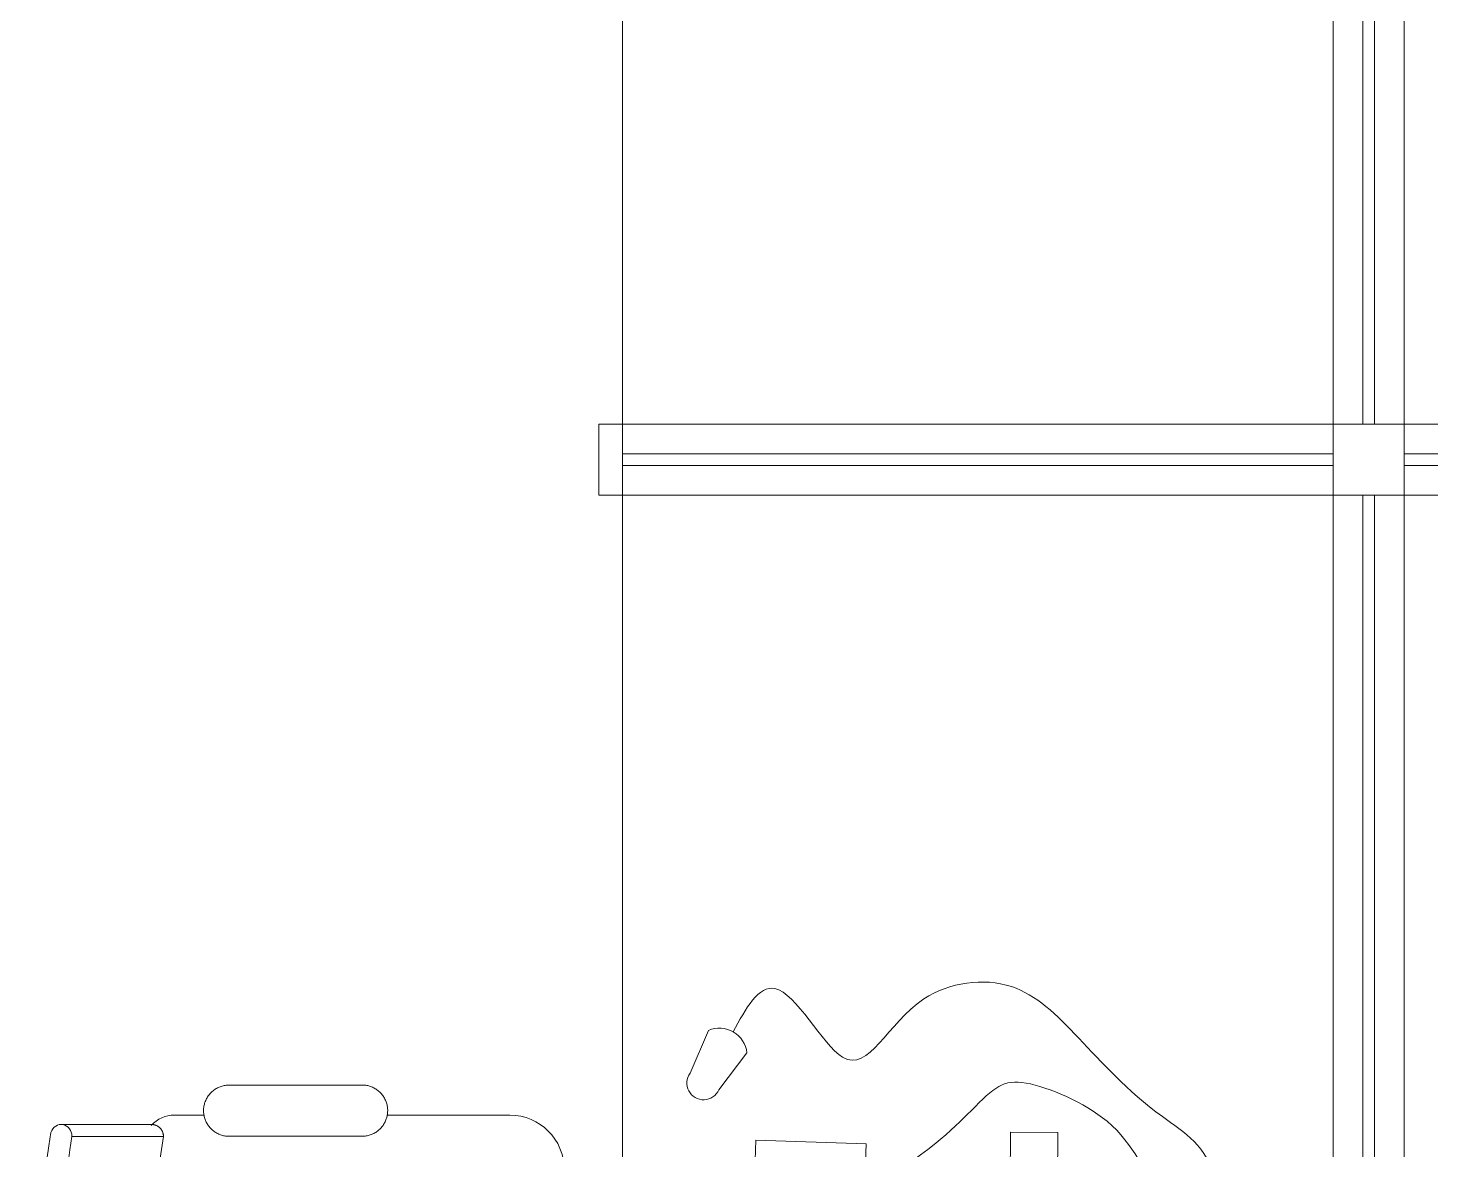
# Model space of a CAD drawing. Header units: inches. Extents: x 1 to 4284, y -575 to 745.
# Drawn here: x 2072.9 to 2132.2, y 570.4 to 617.8 of the extents above; entities that cross this region are included whole.
import ezdxf

# ---------------------------------------------------------------- set-up
doc = ezdxf.new("R2010")
doc.units = ezdxf.units.IN
doc.header["$MEASUREMENT"] = 0
doc.layers.add('I-FURN-PNLS', color=30, linetype='Continuous', lineweight=9)

# ---------------------------------------------------------------- blocks, each defined once
blk = doc.blocks.new('Benching - 6_-0_ bench-V1-New Construction - Tel_Data_Elec Plan')
at = {"layer": 'I-FURN-PNLS'}
for p, q in [((-0.25, 1.5), (-1.5, 1.5)), ((-1.5, 1.5), (-1.5, 0.25)), ((1.5, 1.5), (0.25, 1.5)), ((73.5, 1.5), (1.5, 1.5)), ((1.5, 1.5), (1.5, 0.25)), ((1.5, 0.25), (1.5, 1.5)), ((73.5, 0.25), (1.5, 0.25)), ((1.5, 0.25), (1.5, -0.25)), ((-1.5, -0.25), (-1.5, -1.5)), ((1.5, -0.25), (73.5, -0.25)), ((1.5, -0.25), (1.5, -1.5)), ((1.5, -1.5), (1.5, -0.25)), ((-0.25, -1.5), (-1.5, -1.5)), ((-1.5, -1.5), (-1.5, -31.5)), ((-1.5, -1.5), (-0.25, -1.5)), ((0.25, -1.5), (-0.25, -1.5)), ((-0.25, -1.5), (-0.25, -31.5)), ((0.25, -31.5), (0.25, -1.5)), ((1.5, -1.5), (0.25, -1.5)), ((0.25, -1.5), (1.5, -1.5)), ((1.5, -31.5), (1.5, -1.5)), ((1.5, -1.5), (73.5, -1.5)), ((28.396, -15.116), (28.406, -13.116)), ((28.406, -13.116), (46.532, -13.211)), ((46.522, -15.211), (28.396, -15.116)), ((28.885, -21.212), (28.723, -25.871)), ((44.885, -21.77), (28.885, -21.212)), ((28.723, -25.871), (44.722, -26.428)), ((25.038, -26.242), (26.604, -27.43)), ((25.902, -28.639), (24.094, -27.866)), ((-1.5, -31.5), (-0.25, -31.5)), ((-0.25, -31.5), (-1.5, -31.5)), ((-1.5, -31.5), (-1.5, -32.5)), ((-0.25, -31.5), (0.25, -31.5)), ((0.25, -31.5), (1.5, -31.5)), ((1.5, -31.5), (0.25, -31.5)), ((1.5, -32.5), (1.5, -31.5)), ((1.5, -31.5), (73.5, -31.5)), ((-1.5, -32.5), (1.5, -32.5)), ((27.669, -36.252), (27.669, -41.429)), ((26.4, -42.49), (26.4, -48.098)), ((28.564, -48.098), (28.564, -42.49)), ((27.669, -49.158), (27.669, -50.414)), ((28.57, -50.873), (28.57, -54.736))]:
    blk.add_line(p, q, dxfattribs=at)
at = {"layer": 'I-FURN-PNLS', "flags": 128}
for points in [[(28.564, -42.49), (28.563, -42.447), (28.561, -42.404), (28.556, -42.361), (28.55, -42.318), (28.543, -42.275), (28.533, -42.233), (28.522, -42.191), (28.509, -42.15), (28.495, -42.109), (28.479, -42.069), (28.461, -42.029), (28.442, -41.99), (28.421, -41.952), (28.399, -41.915), (28.375, -41.879), (28.35, -41.844), (28.323, -41.81), (28.296, -41.777), (28.266, -41.745), (28.236, -41.714), (28.204, -41.684), (28.171, -41.656), (28.138, -41.629), (28.103, -41.604), (28.067, -41.58), (28.03, -41.557), (27.992, -41.536), (27.953, -41.516), (27.914, -41.498), (27.874, -41.482), (27.833, -41.467), (27.792, -41.453), (27.751, -41.442), (27.708, -41.432), (27.666, -41.424), (27.623, -41.417), (27.58, -41.412), (27.537, -41.409), (27.494, -41.408), (27.45, -41.408), (27.407, -41.411), (27.364, -41.414), (27.321, -41.42), (27.278, -41.427), (27.236, -41.436), (27.194, -41.447), (27.153, -41.459), (27.112, -41.473), (27.071, -41.489), (27.032, -41.506), (26.993, -41.525), (26.954, -41.545), (26.917, -41.567), (26.881, -41.59), (26.845, -41.615), (26.811, -41.641), (26.777, -41.669), (26.745, -41.698), (26.714, -41.728), (26.684, -41.759), (26.655, -41.792), (26.628, -41.825), (26.602, -41.86), (26.578, -41.896), (26.555, -41.932), (26.533, -41.97), (26.513, -42.008), (26.495, -42.047), (26.478, -42.087), (26.462, -42.128), (26.449, -42.169), (26.437, -42.21), (26.426, -42.252), (26.418, -42.295), (26.411, -42.337), (26.405, -42.38), (26.402, -42.423), (26.4, -42.467), (26.4, -42.49)], [(26.4, -48.098), (26.401, -48.142), (26.403, -48.185), (26.408, -48.228), (26.414, -48.271), (26.421, -48.313), (26.431, -48.356), (26.442, -48.397), (26.455, -48.439), (26.469, -48.48), (26.485, -48.52), (26.503, -48.559), (26.522, -48.598), (26.543, -48.636), (26.565, -48.673), (26.589, -48.709), (26.614, -48.745), (26.641, -48.779), (26.668, -48.812), (26.698, -48.844), (26.728, -48.875), (26.76, -48.904), (26.793, -48.932), (26.826, -48.959), (26.861, -48.985), (26.897, -49.009), (26.934, -49.032), (26.972, -49.053), (27.011, -49.072), (27.05, -49.09), (27.09, -49.107), (27.131, -49.122), (27.172, -49.135), (27.213, -49.147), (27.256, -49.157), (27.298, -49.165), (27.341, -49.171), (27.384, -49.176), (27.427, -49.179), (27.47, -49.18), (27.514, -49.18), (27.557, -49.178), (27.6, -49.174), (27.643, -49.168), (27.686, -49.161), (27.728, -49.152), (27.77, -49.142), (27.811, -49.129), (27.852, -49.115), (27.893, -49.1), (27.932, -49.082), (27.971, -49.064), (28.009, -49.043), (28.047, -49.021), (28.083, -48.998), (28.119, -48.973), (28.153, -48.947), (28.187, -48.92), (28.219, -48.891), (28.25, -48.861), (28.28, -48.829), (28.309, -48.797), (28.336, -48.763), (28.362, -48.729), (28.386, -48.693), (28.409, -48.656), (28.431, -48.619), (28.451, -48.58), (28.469, -48.541), (28.486, -48.501), (28.502, -48.461), (28.515, -48.42), (28.527, -48.378), (28.538, -48.336), (28.546, -48.294), (28.553, -48.251), (28.559, -48.208), (28.562, -48.165), (28.564, -48.122), (28.564, -48.098)], [(28.063, -51.379), (28.063, -51.359), (28.064, -51.338), (28.066, -51.318), (28.069, -51.298), (28.073, -51.278), (28.077, -51.258), (28.082, -51.239), (28.088, -51.219), (28.095, -51.2), (28.103, -51.181), (28.111, -51.163), (28.12, -51.145), (28.13, -51.127), (28.14, -51.109), (28.151, -51.092), (28.163, -51.076), (28.175, -51.06), (28.189, -51.044), (28.202, -51.029), (28.217, -51.015), (28.231, -51.001), (28.247, -50.988), (28.263, -50.975), (28.279, -50.963), (28.296, -50.952), (28.313, -50.941), (28.331, -50.931), (28.349, -50.922), (28.367, -50.914), (28.386, -50.906), (28.405, -50.899), (28.425, -50.893), (28.444, -50.887), (28.464, -50.883), (28.484, -50.879), (28.504, -50.876), (28.524, -50.873), (28.544, -50.872), (28.565, -50.871), (28.57, -50.871)], [(28.57, -50.871), (30.669, -51.195), (32.779, -51.434), (34.897, -51.589), (37.019, -51.659), (39.143, -51.644), (41.264, -51.544), (43.379, -51.359), (45.486, -51.09), (46.741, -50.889)], [(28.063, -51.581), (28.063, -51.455), (28.063, -51.389), (28.063, -51.379)], [(28.063, -51.379), (28.063, -51.409), (28.063, -51.5), (28.063, -51.652), (28.063, -51.863), (28.063, -52.135), (28.063, -52.466), (28.063, -52.856), (28.063, -53.304), (28.063, -53.81), (28.063, -54.373), (28.063, -54.992), (28.063, -55.192)]]:
    blk.add_lwpolyline(points, dxfattribs=at)
at = {"layer": 'I-FURN-PNLS'}
for centre, radius, start, end in [((25.17, -27.405), 1.17, 96.48992, 203.17914), ((26.319, -28.073), 0.703, 233.63769, 66.03138), ((29.967, -36.252), 2.298, 90, 180), ((28.988, -50.414), 1.319, 180, 227.81266)]:
    blk.add_arc(centre, radius, start, end, dxfattribs=at)
for centre, major_axis, ratio, start_param, end_param in [((28.57, -51.581), (0.507, 0), 0.99468, 3.097536, 3.287158), ((28.57, -55.192), (0.507, 0), 0.899459, 1.570796, 4.369819), ((37.705, -7.694), (53.092, 0), 0.899459, 4.539475, 4.883411), ((37.705, -7.694), (54.092, 0), 0.899459, 4.539505, 4.880219)]:
    blk.add_ellipse(centre, major_axis=major_axis, ratio=ratio, start_param=start_param, end_param=end_param, dxfattribs=at)
for points, knots in [([(37.461, -9.279), (30.214, -4.503), (27.056, -10.978), (21.491, -13.684), (22.357, -19.807), (27.521, -21.682), (20.874, -24.965), (23.162, -26.308), (24.158, -26.817)], [0, 0, 0, 0, 4.203758, 11.310205, 15.301003, 21.109862, 25.639067, 29.008441, 29.008441, 29.008441, 29.008441]), ([(30.884, -21.282), (29.378, -18.674), (26.766, -16.061), (25.807, -15.103), (27.941, -10.114), (31.075, -9.274), (32.568, -5.783), (35.122, -5.783), (37.55, -9.342)], [0, 0, 0, 0, 0.22393, 0.514942, 0.793465, 1.139785, 1.406318, 1.702385, 1.702385, 1.702385, 1.702385]), ([(30.884, -21.282), (29.378, -18.674), (26.766, -16.061), (25.807, -15.103), (27.941, -10.114), (31.075, -9.274), (32.568, -5.783), (35.122, -5.783), (37.55, -9.342)], [0, 0, 0, 0, 0.22393, 0.514942, 0.793465, 1.139785, 1.406318, 1.702385, 1.702385, 1.702385, 1.702385])]:
    blk.add_open_spline(points, degree=3, knots=knots, dxfattribs=at)
blk = doc.blocks.new('Benching - 6_-0_ bench-V2-New Construction - Tel_Data_Elec Plan')
at = {"layer": 'I-FURN-PNLS'}
for p, q in [((-1.5, 31.5), (-1.5, 1.5)), ((-0.25, 31.5), (-0.25, 1.5)), ((0.25, 1.5), (0.25, 31.5)), ((1.5, 1.5), (1.5, 31.5)), ((-1.5, 1.5), (-0.25, 1.5)), ((-0.25, 1.5), (-1.5, 1.5)), ((-1.5, 1.5), (-1.5, 0.25)), ((-0.25, 1.5), (0.25, 1.5)), ((0.25, 1.5), (1.5, 1.5)), ((1.5, 1.5), (0.25, 1.5)), ((73.5, 1.5), (1.5, 1.5)), ((1.5, 1.5), (1.5, 0.25)), ((1.5, 0.25), (1.5, 1.5)), ((73.5, 0.25), (1.5, 0.25)), ((1.5, 0.25), (1.5, -0.25)), ((-1.5, -0.25), (-1.5, -1.5)), ((1.5, -0.25), (73.5, -0.25)), ((1.5, -0.25), (1.5, -1.5)), ((1.5, -1.5), (1.5, -0.25)), ((-1.5, -1.5), (-0.25, -1.5)), ((0.25, -1.5), (1.5, -1.5)), ((1.5, -1.5), (73.5, -1.5))]:
    blk.add_line(p, q, dxfattribs=at)
blk = doc.blocks.new('Benching - 6_-0_ bench-V3-New Construction - Tel_Data_Elec Plan')
at = {"layer": 'I-FURN-PNLS'}
for p, q in [((73.5, 1.5), (1.5, 1.5)), ((73.5, 0.25), (73.5, 1.5)), ((74.75, 1.5), (73.5, 1.5)), ((73.5, 1.5), (73.5, 0.25)), ((76.5, 1.5), (75.25, 1.5)), ((76.5, 0.25), (76.5, 1.5)), ((73.5, 0.25), (1.5, 0.25)), ((73.5, -0.25), (73.5, 0.25)), ((1.5, -0.25), (73.5, -0.25)), ((73.5, -1.5), (73.5, -0.25)), ((73.5, -0.25), (73.5, -1.5)), ((76.5, -1.5), (76.5, -0.25)), ((1.5, -1.5), (73.5, -1.5)), ((74.75, -1.5), (73.5, -1.5)), ((73.5, -1.5), (73.5, -31.5)), ((73.5, -1.5), (74.75, -1.5)), ((75.25, -1.5), (74.75, -1.5)), ((74.75, -1.5), (74.75, -31.5)), ((75.25, -31.5), (75.25, -1.5)), ((76.5, -1.5), (75.25, -1.5)), ((75.25, -1.5), (76.5, -1.5)), ((76.5, -31.5), (76.5, -1.5)), ((1.5, -31.5), (73.5, -31.5)), ((73.5, -31.5), (74.75, -31.5)), ((74.75, -31.5), (73.5, -31.5)), ((73.5, -31.5), (73.5, -32.5)), ((74.75, -31.5), (75.25, -31.5)), ((75.25, -31.5), (76.5, -31.5)), ((76.5, -31.5), (75.25, -31.5)), ((76.5, -32.5), (76.5, -31.5)), ((73.5, -32.5), (76.5, -32.5))]:
    blk.add_line(p, q, dxfattribs=at)
blk = doc.blocks.new('Benching - 6_-0_ bench-V4-New Construction - Tel_Data_Elec Plan')
at = {"layer": 'I-FURN-PNLS'}
for p, q in [((73.5, 31.5), (73.5, 1.5)), ((74.75, 31.5), (74.75, 1.5)), ((75.25, 1.5), (75.25, 31.5)), ((76.5, 1.5), (76.5, 31.5)), ((73.5, 1.5), (1.5, 1.5)), ((73.5, 0.25), (73.5, 1.5)), ((73.5, 1.5), (74.75, 1.5)), ((74.75, 1.5), (73.5, 1.5)), ((73.5, 1.5), (73.5, 0.25)), ((74.75, 1.5), (75.25, 1.5)), ((75.25, 1.5), (76.5, 1.5)), ((76.5, 1.5), (75.25, 1.5)), ((76.5, 0.25), (76.5, 1.5)), ((73.5, 0.25), (1.5, 0.25)), ((73.5, -0.25), (73.5, 0.25)), ((1.5, -0.25), (73.5, -0.25)), ((73.5, -1.5), (73.5, -0.25)), ((73.5, -0.25), (73.5, -1.5)), ((76.5, -1.5), (76.5, -0.25)), ((1.5, -1.5), (73.5, -1.5)), ((73.5, -1.5), (74.75, -1.5)), ((75.25, -1.5), (76.5, -1.5))]:
    blk.add_line(p, q, dxfattribs=at)

msp = doc.modelspace()

# ---------------------------------------------------------------- block references
at = {"layer": 'I-FURN-PNLS'}
for name, p, rotation in [('Benching - 6_-0_ bench-V3-New Construction - Tel_Data_Elec Plan', (2129.53, 674.535), 269.9999999999999), ('Benching - 6_-0_ bench-V4-New Construction - Tel_Data_Elec Plan', (2129.53, 674.535), 270.0000000000002), ('Benching - 6_-0_ bench-V1-New Construction - Tel_Data_Elec Plan', (2129.53, 599.535), 269.9999999999999), ('Benching - 6_-0_ bench-V2-New Construction - Tel_Data_Elec Plan', (2129.53, 599.535), 270.0000000000002)]:
    msp.add_blockref(name, p, dxfattribs=dict(at, rotation=rotation))

doc.saveas('drawing.dxf')
